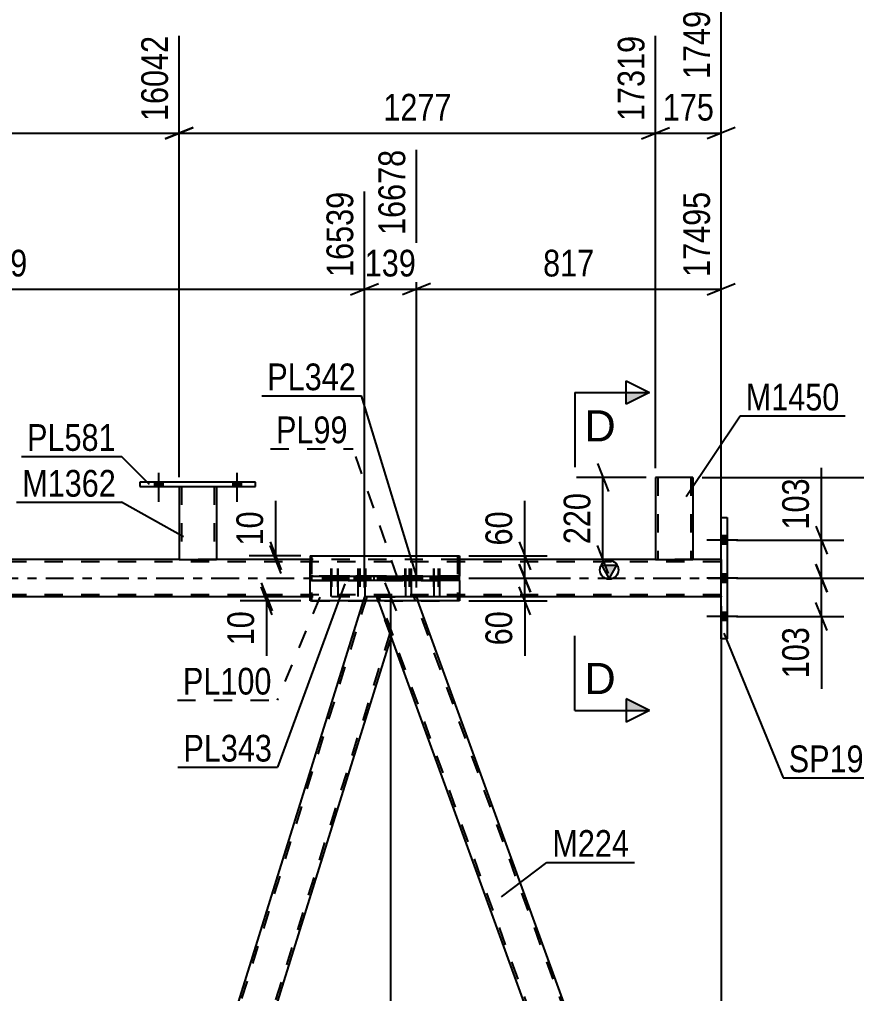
# Model space of a CAD drawing. Header units: millimetres. Extents: x -45 to 796, y -418 to 176.
# Drawn here: x 624.6 to 714.3, y -44.5 to 59.9 of the extents above; entities that cross this region are included whole.
import ezdxf

# ---------------------------------------------------------------- set-up
doc = ezdxf.new("R2010")
doc.units = ezdxf.units.MM
doc.linetypes.add('DXK_LINE_DOT2', pattern=[3.9198, 1.9599, -1.9599])
doc.linetypes.add('DXK_LINE_DOT3', pattern=[5.9187, 2.979, -0.9799, 0.9799, -0.9799])
doc.styles.add('Arial', font='ARIAL.TTF', dxfattribs={"height": 0.2})
doc.styles.add('Arial Narrow', font='ARIALN.TTF', dxfattribs={"height": 0.2})

# ---------------------------------------------------------------- blocks, each defined once
blk = doc.blocks.new('Part-122568648-5163 - 5055')
at = {"color": 7, "linetype": 'DXK_LINE_DOT2'}
for p, q in [((662.87, -2), (667.12, -2)), ((664.41, -6.25), (662.87, -2)), ((707.52, -124), (663.12, -2)), ((711.27, -124), (666.87, -2)), ((667.12, -2), (667.27, -2.4))]:
    blk.add_line(p, q, dxfattribs=at)
at = {"color": 2, "linetype": 'Continuous'}
for p, q in [((711.53, -124), (667.27, -2.4)), ((707.27, -124), (664.41, -6.25))]:
    blk.add_line(p, q, dxfattribs=at)
blk = doc.blocks.new('Part-122568648-5213 - 5055')
at = {"color": 2, "linetype": 'Continuous'}
for p, q in [((641.69, 9.84), (641.69, 2)), ((645.69, 9.84), (645.69, 2)), ((641.69, 2), (645.69, 2))]:
    blk.add_line(p, q, dxfattribs=at)
at = {"color": 7, "linetype": 'DXK_LINE_DOT2'}
for p, q in [((641.69, 9.84), (645.69, 9.84)), ((641.69, 9.84), (641.69, 9.84)), ((641.69, 9.84), (641.69, 9.84)), ((641.93, 9.84), (641.93, 2)), ((645.45, 9.84), (645.45, 2)), ((645.69, 9.84), (645.69, 9.84)), ((645.69, 9.84), (645.69, 9.84)), ((645.4, 2), (645.43, 2)), ((645.4, 2), (645.43, 2)), ((645.43, 2), (645.45, 2)), ((645.43, 2), (645.45, 2))]:
    blk.add_line(p, q, dxfattribs=at)
blk = doc.blocks.new('Part-122568648-5218 - 5055')
at = {"color": 2, "linetype": 'Continuous'}
for p, q in [((637.49, 10.32), (637.49, 9.84)), ((649.89, 10.32), (637.49, 10.32)), ((637.49, 9.84), (649.89, 9.84)), ((649.89, 9.84), (649.89, 10.32))]:
    blk.add_line(p, q, dxfattribs=at)
blk = doc.blocks.new('Part-122568648-5527 - 5055')
at = {"color": 2, "linetype": 'Continuous'}
for p, q in [((655.72, 2.4), (671.75, 2.4)), ((655.72, 2.4), (655.72, 0.24)), ((671.75, 2.4), (671.75, 0.24)), ((655.72, -2.4), (655.72, -0.24)), ((671.75, -0.24), (671.75, -2.4)), ((671.75, -2.4), (655.72, -2.4))]:
    blk.add_line(p, q, dxfattribs=at)
at = {"color": 7, "linetype": 'DXK_LINE_DOT2'}
for p, q in [((655.72, -0.24), (655.72, 2.4)), ((671.75, -0.24), (671.75, 2.4)), ((655.72, -0.24), (655.72, 0.24)), ((671.75, -0.24), (671.75, 0.24))]:
    blk.add_line(p, q, dxfattribs=at)
blk = doc.blocks.new('Part-122568648-5173 - 5055')
at = {"color": 7, "linetype": 'DXK_LINE_DOT2'}
for p, q in [((661.8, -2), (624.98, -120.12)), ((661.55, -2), (661.42, -2.4)), ((662.87, -2), (661.55, -2)), ((662.87, -2), (663.01, -2.4)), ((664.28, -5.88), (627.46, -124))]:
    blk.add_line(p, q, dxfattribs=at)
at = {"color": 2, "linetype": 'Continuous'}
for p, q in [((661.42, -2.4), (625.26, -118.4)), ((663.01, -2.4), (664.41, -6.25)), ((664.41, -6.25), (629.45, -118.4))]:
    blk.add_line(p, q, dxfattribs=at)
blk = doc.blocks.new('Part-122568648-5289 - 5055')
at = {"linetype": 'Continuous'}
blk.add_hatch(color=2, dxfattribs=at).paths.add_polyline_path([(687.79, 0), (686.99, 1.4), (688.59, 1.4)])
at = {"color": 7, "linetype": 'DXK_LINE_DOT2'}
for p, q in [((699.79, 1.76), (0, 1.76)), ((645.69, 2), (641.69, 2)), ((671.75, 2), (655.72, 2)), ((696.77, 2), (692.77, 2)), ((699.79, 2), (699.79, -2)), ((699.79, -1.76), (0, -1.76)), ((671.75, -2), (655.72, -2))]:
    blk.add_line(p, q, dxfattribs=at)
at = {"color": 2, "linetype": 'Continuous'}
for p, q in [((641.69, 2), (594.61, 2)), ((655.72, 2), (645.69, 2)), ((692.77, 2), (671.75, 2)), ((687.79, 0), (686.99, 1.4)), ((686.99, 1.4), (688.59, 1.4)), ((688.59, 1.4), (687.79, 0)), ((699.79, 2), (696.77, 2)), ((655.72, -2), (586.02, -2)), ((699.79, -2), (671.75, -2))]:
    blk.add_line(p, q, dxfattribs=at)
at = {"color": 7, "linetype": 'DXK_LINE_DOT3'}
blk.add_line((0, 0), (699.79, 0), dxfattribs=at)
at = {"color": 2, "linetype": 'Continuous'}
blk.add_circle((687.79, 0.9), 1, dxfattribs=at)
blk = doc.blocks.new('Part-122568648-5303 - 5055')
at = {"color": 2, "linetype": 'Continuous'}
for p, q in [((699.79, -6.5), (699.79, 6.5)), ((699.79, 6.5), (700.43, 6.5)), ((700.43, 6.5), (700.43, -6.5)), ((700.43, -6.5), (699.79, -6.5))]:
    blk.add_line(p, q, dxfattribs=at)
blk = doc.blocks.new('Bolt-122568648-5472 - 5055')
at = {"linetype": 'Continuous'}
for points in [[(699.79, 4.54), (699.79, 3.66), (700.43, 3.66), (700.43, 4.54)], [(699.79, 4.54), (699.79, 3.66), (700.43, 3.66), (700.43, 4.54)], [(699.79, 4.54), (699.79, 3.66), (700.43, 3.66), (700.43, 4.54)], [(699.79, 0.44), (699.79, -0.44), (700.43, -0.44), (700.43, 0.44)], [(699.79, 0.44), (699.79, -0.44), (700.43, -0.44), (700.43, 0.44)], [(699.79, -3.66), (699.79, -4.54), (700.43, -4.54), (700.43, -3.66)], [(699.79, -3.66), (699.79, -4.54), (700.43, -4.54), (700.43, -3.66)], [(699.79, -3.66), (699.79, -4.54), (700.43, -4.54), (700.43, -3.66)]]:
    blk.add_hatch(color=1, dxfattribs=at).paths.add_polyline_path(points)
at = {"color": 1, "linetype": 'Continuous'}
for p, q in [((700.43, 4.54), (699.79, 4.54)), ((700.43, 4.54), (699.79, 4.54)), ((700.43, 4.54), (699.79, 4.54)), ((701.59, 4.1), (698.27, 4.1)), ((701.59, 4.1), (698.27, 4.1)), ((701.59, 4.1), (698.27, 4.1)), ((700.43, 3.66), (699.79, 3.66)), ((700.43, 3.66), (699.79, 3.66)), ((700.43, 3.66), (699.79, 3.66)), ((700.43, 0.44), (699.79, 0.44)), ((700.43, 0.44), (699.79, 0.44)), ((701.59, 0), (698.27, 0)), ((701.59, 0), (698.27, 0)), ((700.43, -0.44), (699.79, -0.44)), ((700.43, -0.44), (699.79, -0.44)), ((701.59, -4.1), (698.27, -4.1)), ((701.59, -4.1), (698.27, -4.1)), ((701.59, -4.1), (698.27, -4.1)), ((700.43, -3.66), (699.79, -3.66)), ((700.43, -3.66), (699.79, -3.66)), ((700.43, -3.66), (699.79, -3.66)), ((700.43, -4.54), (699.79, -4.54)), ((700.43, -4.54), (699.79, -4.54)), ((700.43, -4.54), (699.79, -4.54))]:
    blk.add_line(p, q, dxfattribs=at)
blk = doc.blocks.new('Bolt-122568648-5365 - 5055')
at = {"linetype": 'Continuous'}
for points in [[(639.05, 9.84), (639.93, 9.84), (639.93, 10.32), (639.05, 10.32)], [(647.45, 9.84), (648.33, 9.84), (648.33, 10.32), (647.45, 10.32)]]:
    blk.add_hatch(color=1, dxfattribs=at).paths.add_polyline_path(points)
at = {"color": 1, "linetype": 'Continuous'}
for p, q in [((639.49, 11.32), (639.49, 8.2)), ((647.89, 11.32), (647.89, 8.2)), ((639.05, 10.32), (639.05, 9.84)), ((639.93, 10.32), (639.93, 9.84)), ((647.45, 10.32), (647.45, 9.84)), ((648.33, 10.32), (648.33, 9.84))]:
    blk.add_line(p, q, dxfattribs=at)
blk = doc.blocks.new('Bolt-122568648-5366 - 5055')
at = {"linetype": 'Continuous'}
for points in [[(639.05, 9.84), (639.93, 9.84), (639.93, 10.32), (639.05, 10.32)], [(647.45, 9.84), (648.33, 9.84), (648.33, 10.32), (647.45, 10.32)]]:
    blk.add_hatch(color=1, dxfattribs=at).paths.add_polyline_path(points)
at = {"color": 1, "linetype": 'Continuous'}
for p, q in [((639.49, 11.32), (639.49, 8.2)), ((647.89, 11.32), (647.89, 8.2)), ((639.05, 10.32), (639.05, 9.84)), ((639.93, 10.32), (639.93, 9.84)), ((647.45, 10.32), (647.45, 9.84)), ((648.33, 10.32), (648.33, 9.84))]:
    blk.add_line(p, q, dxfattribs=at)
blk = doc.blocks.new('Part-122568648-5454 - 5055')
at = {"color": 2, "linetype": 'Continuous'}
for p, q in [((692.77, 10.8), (692.77, 2)), ((696.77, 10.8), (692.77, 10.8)), ((696.77, 10.8), (696.77, 2)), ((692.77, 2), (696.77, 2))]:
    blk.add_line(p, q, dxfattribs=at)
at = {"color": 7, "linetype": 'DXK_LINE_DOT2'}
for p, q in [((693.01, 10.8), (693.01, 2)), ((696.46, 10.8), (696.48, 10.8)), ((696.48, 10.8), (696.51, 10.8)), ((696.51, 10.8), (696.53, 10.8)), ((696.53, 10.8), (696.53, 2)), ((696.51, 2), (696.48, 2)), ((696.51, 2), (696.48, 2)), ((696.53, 2), (696.51, 2)), ((696.51, 2), (696.53, 2))]:
    blk.add_line(p, q, dxfattribs=at)
blk = doc.blocks.new('Part-122568648-5485 - 5055')
at = {"color": 7, "linetype": 'DXK_LINE_DOT2'}
for p, q in [((655.88, 0.24), (671.53, 0.24)), ((662.59, 0.24), (655.88, 0.24)), ((655.88, 0.24), (655.88, 0.24)), ((655.88, 0.24), (655.88, -0.24)), ((671.53, 0.24), (662.59, 0.24)), ((662.59, -0.24), (662.59, 0.24)), ((664.96, -0.24), (664.96, 0.24)), ((671.53, 0.24), (671.53, 0.24)), ((671.53, -0.24), (671.53, 0.24)), ((655.88, -0.24), (671.53, -0.24)), ((662.59, -0.24), (655.88, -0.24)), ((671.53, -0.24), (662.59, -0.24))]:
    blk.add_line(p, q, dxfattribs=at)
blk = doc.blocks.new('Bolt-122568648-5515 - 5055')
at = {"linetype": 'Continuous'}
for points in [[(666.33, 0.24), (665.61, 0.24), (665.61, -0.24), (666.33, -0.24)], [(666.93, 0.24), (666.21, 0.24), (666.21, -0.24), (666.93, -0.24)], [(669.34, 0.24), (668.62, 0.24), (668.62, -0.24), (669.34, -0.24)], [(669.95, 0.24), (669.23, 0.24), (669.23, -0.24), (669.95, -0.24)]]:
    blk.add_hatch(color=1, dxfattribs=at).paths.add_polyline_path(points)
at = {"color": 1, "linetype": 'Continuous'}
for p, q in [((665.61, 0.24), (665.61, -0.24)), ((665.97, 1.04), (665.97, -1.96)), ((666.21, 0.24), (666.21, -0.24)), ((666.33, 0.24), (666.33, -0.24)), ((666.57, 1.04), (666.57, -1.96)), ((666.93, 0.24), (666.93, -0.24)), ((668.62, 0.24), (668.62, -0.24)), ((668.98, 1.04), (668.98, -1.96)), ((669.23, 0.24), (669.23, -0.24)), ((669.34, 0.24), (669.34, -0.24)), ((669.59, 1.04), (669.59, -1.96)), ((669.95, 0.24), (669.95, -0.24))]:
    blk.add_line(p, q, dxfattribs=at)
blk = doc.blocks.new('Bolt-122568648-5516 - 5055')
at = {"linetype": 'Continuous'}
for points in [[(658.3, 0.24), (657.58, 0.24), (657.58, -0.24), (658.3, -0.24)], [(659.07, 0.24), (658.35, 0.24), (658.35, -0.24), (659.07, -0.24)], [(661.19, 0.24), (660.47, 0.24), (660.47, -0.24), (661.19, -0.24)], [(661.96, 0.24), (661.24, 0.24), (661.24, -0.24), (661.96, -0.24)]]:
    blk.add_hatch(color=1, dxfattribs=at).paths.add_polyline_path(points)
at = {"color": 1, "linetype": 'Continuous'}
for p, q in [((657.58, 0.24), (657.58, -0.24)), ((657.94, 1.04), (657.94, -1.96)), ((658.3, 0.24), (658.3, -0.24)), ((658.35, 0.24), (658.35, -0.24)), ((658.71, 1.04), (658.71, -1.96)), ((659.07, 0.24), (659.07, -0.24)), ((660.47, 0.24), (660.47, -0.24)), ((660.83, 1.04), (660.83, -1.96)), ((661.19, 0.24), (661.19, -0.24)), ((661.24, 0.24), (661.24, -0.24)), ((661.6, 1.04), (661.6, -1.96)), ((661.96, 0.24), (661.96, -0.24))]:
    blk.add_line(p, q, dxfattribs=at)
blk = doc.blocks.new('Part-122568648-5532 - 5055')
at = {"color": 2, "linetype": 'Continuous'}
for p, q in [((655.72, 0.24), (655.72, 0.24)), ((655.72, 0.24), (671.75, 0.24)), ((655.72, 0.24), (655.72, -0.24)), ((662.23, -0.24), (662.23, 0.24)), ((665.34, -0.24), (665.34, 0.24)), ((671.75, 0.24), (671.75, 0.24)), ((671.75, -0.24), (671.75, 0.24)), ((671.75, -0.24), (655.72, -0.24))]:
    blk.add_line(p, q, dxfattribs=at)
at = {"color": 7, "linetype": 'DXK_LINE_DOT2'}
for p, q in [((671.75, 0.24), (655.72, 0.24)), ((655.72, 0.24), (655.72, 0.24)), ((671.75, 0.24), (671.75, 0.24)), ((671.75, -0.24), (655.72, -0.24)), ((655.72, -0.24), (655.72, -0.24)), ((671.75, -0.24), (671.75, -0.24))]:
    blk.add_line(p, q, dxfattribs=at)
blk = doc.blocks.new('Bolt-122568648-5534 - 5055')
at = {"color": 1, "linetype": 'DXK_LINE_DOT2'}
for p, q in [((665.52, 0.24), (665.52, -0.24)), ((665.88, 1.04), (665.88, -1.96)), ((665.98, 0.24), (665.98, -0.24)), ((666.24, 0.24), (666.24, -0.24)), ((666.34, 1.04), (666.34, -1.96)), ((666.7, 0.24), (666.7, -0.24)), ((668.61, 0.24), (668.61, -0.24)), ((668.97, 1.04), (668.97, -1.96)), ((669.08, 0.24), (669.08, -0.24)), ((669.33, 0.24), (669.33, -0.24)), ((669.44, 1.04), (669.44, -1.96)), ((669.8, 0.24), (669.8, -0.24))]:
    blk.add_line(p, q, dxfattribs=at)
blk = doc.blocks.new('Bolt-122568648-5535 - 5055')
at = {"color": 1, "linetype": 'DXK_LINE_DOT2'}
for p, q in [((657.68, 0.24), (657.68, -0.24)), ((658.04, 1.04), (658.04, -1.96)), ((658.29, 0.24), (658.29, -0.24)), ((658.4, 0.24), (658.4, -0.24)), ((658.65, 1.04), (658.65, -1.96)), ((659.01, 0.24), (659.01, -0.24)), ((660.7, 0.24), (660.7, -0.24)), ((661.06, 1.04), (661.06, -1.96)), ((661.3, 0.24), (661.3, -0.24)), ((661.42, 0.24), (661.42, -0.24)), ((661.66, 1.04), (661.66, -1.96)), ((662.02, 0.24), (662.02, -0.24))]:
    blk.add_line(p, q, dxfattribs=at)
blk = doc.blocks.new('Part-122568648-5540 - 5055')
at = {"color": 7, "linetype": 'DXK_LINE_DOT2'}
for p, q in [((655.88, 2.4), (655.88, -2.4)), ((655.88, 2.4), (671.53, 2.4)), ((671.53, 2.4), (671.53, -2.4)), ((655.88, -2.4), (671.53, -2.4))]:
    blk.add_line(p, q, dxfattribs=at)
blk = doc.blocks.new('StraightDimension-122568648-6126 - 5055')
at = {"color": 7, "linetype": 'Continuous'}
for p, q in [((710.55, 4.1), (710.55, 11.83)), ((710.55, 4.1), (710.55, 11.83)), ((709.95, 5.6), (711.15, 2.6)), ((701.43, 4.1), (712.95, 4.1)), ((710.55, 0), (710.55, 4.1)), ((711.15, -1.5), (709.95, 1.5)), ((701.43, 0), (712.95, 0))]:
    blk.add_line(p, q, dxfattribs=at)
at = {"color": 0}
blk.add_wipeout([(709.8, 11.31), (705.6, 11.31), (705.6, 4.62), (709.8, 4.62)], dxfattribs=at)
at = {"color": 3, "style": 'Arial Narrow'}
blk.add_text('103', height=2.863, rotation=90.0002, dxfattribs=at).set_placement((709.2, 5.23))
blk = doc.blocks.new('StraightDimension-122568648-6202 - 5055')
at = {"color": 7, "linetype": 'Continuous'}
for p, q in [((664.99, -3.5), (663.79, -0.5)), ((671.67, -2), (661.54, -2)), ((664.39, -124), (664.39, -2))]:
    blk.add_line(p, q, dxfattribs=at)
blk = doc.blocks.new('StraightDimension-122568648-6333 - 5055')
at = {"color": 7, "linetype": 'Continuous'}
for p, q in [((590.61, 10.84), (590.61, 58.15)), ((641.69, 10.84), (641.69, 58.15)), ((592.11, 48.31), (589.11, 47.11)), ((640.19, 47.11), (643.19, 48.31)), ((590.61, 47.71), (641.69, 47.71))]:
    blk.add_line(p, q, dxfattribs=at)
at = {"color": 0}
blk.add_wipeout([(620.41, 48.46), (620.41, 52.66), (611.9, 52.66), (611.9, 48.46)], dxfattribs=at)
at = {"color": 3, "style": 'Arial Narrow'}
blk.add_text('1277', height=2.863, dxfattribs=at).set_placement((612.5, 49.06))
at = {"color": 0, "linetype": 'Continuous'}
blk.add_wipeout([(641.09, 58.75), (636.89, 58.75), (636.89, 48.41), (641.09, 48.41)], dxfattribs=at)
at = {"color": 3, "linetype": 'Continuous', "style": 'Arial Narrow'}
blk.add_text('16042', height=2.863, rotation=90.0002, dxfattribs=at).set_placement((640.49, 49.01))
blk = doc.blocks.new('StraightDimension-122568648-5876 - 5055')
at = {"color": 7, "linetype": 'Continuous'}
blk.add_line((697.77, 10.8), (765.05, 10.8), dxfattribs=at)
blk = doc.blocks.new('StraightDimension-122568648-6353 - 5055')
at = {"color": 7, "linetype": 'Continuous'}
for p, q in [((699.79, 3), (699.79, 62.65)), ((692.77, 11.8), (692.77, 58.15)), ((691.27, 47.11), (694.27, 48.31)), ((701.29, 48.31), (698.29, 47.11)), ((692.77, 47.71), (699.79, 47.71))]:
    blk.add_line(p, q, dxfattribs=at)
at = {"color": 0}
blk.add_wipeout([(699.62, 48.46), (699.62, 52.66), (692.94, 52.66), (692.94, 48.46)], dxfattribs=at)
at = {"color": 3, "style": 'Arial Narrow'}
blk.add_text('175', height=2.863, dxfattribs=at).set_placement((693.54, 49.06))
at = {"color": 0, "linetype": 'Continuous'}
blk.add_wipeout([(699.19, 63.25), (694.99, 63.25), (694.99, 52.91), (699.19, 52.91)], dxfattribs=at)
at = {"color": 3, "linetype": 'Continuous', "style": 'Arial Narrow'}
blk.add_text('17495', height=2.863, rotation=90.0002, dxfattribs=at).set_placement((698.59, 53.51))
blk = doc.blocks.new('StraightDimension-122568648-5689 - 5055')
at = {"color": 7, "linetype": 'Continuous'}
for p, q in [((650.47, -0.5), (651.67, -3.5)), ((651.67, -3.9), (650.47, -0.9)), ((654.88, -2), (648.22, -2)), ((651.07, -2.4), (651.07, -2)), ((654.72, -2.4), (648.22, -2.4)), ((651.07, -2.4), (651.07, -8.31)), ((651.07, -2.4), (651.07, -8.31))]:
    blk.add_line(p, q, dxfattribs=at)
at = {"color": 0}
blk.add_wipeout([(650.32, -2.93), (646.12, -2.93), (646.12, -7.78), (650.32, -7.78)], dxfattribs=at)
at = {"color": 3, "style": 'Arial Narrow'}
blk.add_text('10', height=2.863, rotation=90.0002, dxfattribs=at).set_placement((649.72, -7.18))
blk = doc.blocks.new('StraightDimension-122568648-5717 - 5055')
at = {"color": 7, "linetype": 'Continuous'}
for p, q in [((652.04, 2.4), (652.04, 8.31)), ((652.04, 2.4), (652.04, 8.31)), ((651.44, 3.9), (652.64, 0.9)), ((652.64, 0.5), (651.44, 3.5)), ((654.72, 2.4), (649.19, 2.4)), ((652.04, 2), (652.04, 2.4)), ((654.88, 2), (649.19, 2))]:
    blk.add_line(p, q, dxfattribs=at)
at = {"color": 0}
blk.add_wipeout([(651.29, 7.78), (647.09, 7.78), (647.09, 2.92), (651.29, 2.92)], dxfattribs=at)
at = {"color": 3, "style": 'Arial Narrow'}
blk.add_text('10', height=2.863, rotation=90.0002, dxfattribs=at).set_placement((650.69, 3.52))
blk = doc.blocks.new('StraightDimension-122568648-5745 - 5055')
at = {"color": 7, "linetype": 'Continuous'}
for p, q in [((678.14, 1.5), (679.34, -1.5)), ((672.75, 0), (681.14, 0)), ((679.34, -3.9), (678.14, -0.9)), ((678.74, -2.4), (678.74, 0)), ((672.75, -2.4), (681.14, -2.4)), ((678.74, -2.4), (678.74, -8.31)), ((678.74, -2.4), (678.74, -8.31))]:
    blk.add_line(p, q, dxfattribs=at)
at = {"color": 0}
blk.add_wipeout([(677.99, -2.93), (673.79, -2.93), (673.79, -7.78), (677.99, -7.78)], dxfattribs=at)
at = {"color": 3, "style": 'Arial Narrow'}
blk.add_text('60', height=2.863, rotation=90.0002, dxfattribs=at).set_placement((677.39, -7.18))
blk = doc.blocks.new('StraightDimension-122568648-5760 - 5055')
at = {"color": 7, "linetype": 'Continuous'}
for p, q in [((678.74, 2.4), (678.74, 8.31)), ((678.74, 2.4), (678.74, 8.31)), ((678.14, 3.9), (679.34, 0.9)), ((672.75, 2.4), (681.14, 2.4)), ((678.74, 0), (678.74, 2.4)), ((679.34, -1.5), (678.14, 1.5)), ((672.75, 0), (681.14, 0))]:
    blk.add_line(p, q, dxfattribs=at)
at = {"color": 0}
blk.add_wipeout([(677.99, 7.78), (673.79, 7.78), (673.79, 2.92), (677.99, 2.92)], dxfattribs=at)
at = {"color": 3, "style": 'Arial Narrow'}
blk.add_text('60', height=2.863, rotation=90.0002, dxfattribs=at).set_placement((677.39, 3.52))
blk = doc.blocks.new('StraightDimension-122568648-5865 - 5055')
at = {"color": 7, "linetype": 'Continuous'}
for p, q in [((686.52, 12.3), (687.72, 9.3)), ((691.77, 10.8), (684.27, 10.8)), ((687.12, 2), (687.12, 10.8)), ((687.72, 0.5), (686.52, 3.5)), ((691.77, 2), (684.27, 2))]:
    blk.add_line(p, q, dxfattribs=at)
at = {"color": 0}
blk.add_wipeout([(686.37, 9.74), (682.17, 9.74), (682.17, 3.06), (686.37, 3.06)], dxfattribs=at)
at = {"color": 3, "style": 'Arial Narrow'}
blk.add_text('220', height=2.863, rotation=90.0002, dxfattribs=at).set_placement((685.77, 3.66))
blk = doc.blocks.new('StraightDimension-122568648-6134 - 5055')
at = {"color": 7, "linetype": 'Continuous'}
for p, q in [((709.95, 1.5), (711.15, -1.5)), ((701.43, 0), (712.95, 0)), ((710.55, -4.1), (710.55, 0)), ((711.15, -5.6), (709.95, -2.6)), ((701.43, -4.1), (712.95, -4.1)), ((710.55, -4.1), (710.55, -11.83)), ((710.55, -4.1), (710.55, -11.83))]:
    blk.add_line(p, q, dxfattribs=at)
at = {"color": 0}
blk.add_wipeout([(709.8, -4.63), (705.6, -4.63), (705.6, -11.31), (709.8, -11.31)], dxfattribs=at)
at = {"color": 3, "style": 'Arial Narrow'}
blk.add_text('103', height=2.863, rotation=90.0002, dxfattribs=at).set_placement((709.2, -10.71))
blk = doc.blocks.new('StraightDimension-122568648-6343 - 5055')
at = {"color": 7, "linetype": 'Continuous'}
for p, q in [((641.69, 10.84), (641.69, 58.15)), ((692.77, 11.8), (692.77, 58.15)), ((643.19, 48.31), (640.19, 47.11)), ((691.27, 47.11), (694.27, 48.31)), ((641.69, 47.71), (692.77, 47.71))]:
    blk.add_line(p, q, dxfattribs=at)
at = {"color": 0}
blk.add_wipeout([(671.49, 48.46), (671.49, 52.66), (662.98, 52.66), (662.98, 48.46)], dxfattribs=at)
at = {"color": 3, "style": 'Arial Narrow'}
blk.add_text('1277', height=2.863, dxfattribs=at).set_placement((663.58, 49.06))
at = {"color": 0, "linetype": 'Continuous'}
blk.add_wipeout([(692.17, 58.75), (687.97, 58.75), (687.97, 48.41), (692.17, 48.41)], dxfattribs=at)
at = {"color": 3, "linetype": 'Continuous', "style": 'Arial Narrow'}
blk.add_text('17319', height=2.863, rotation=90.0002, dxfattribs=at).set_placement((691.57, 49.01))
blk = doc.blocks.new('StraightDimension-122568648-6394 - 5055')
at = {"color": 7, "linetype": 'Continuous'}
blk.add_line((699.79, -3), (699.79, -69.92), dxfattribs=at)
blk = doc.blocks.new('StraightDimension-122568648-6712 - 5055')
at = {"color": 7, "linetype": 'Continuous'}
blk.add_line((701.43, 0), (758.46, 0), dxfattribs=at)
blk = doc.blocks.new('StraightDimension-122568648-13001 - 5055')
at = {"color": 7, "linetype": 'Continuous'}
for p, q in [((667.12, -1), (667.12, 45.94)), ((699.79, 3), (699.79, 41.44)), ((668.62, 31.6), (665.62, 30.4)), ((698.29, 30.4), (701.29, 31.6)), ((667.12, 31), (699.79, 31))]:
    blk.add_line(p, q, dxfattribs=at)
at = {"color": 0}
blk.add_wipeout([(686.8, 31.75), (686.8, 35.95), (680.11, 35.95), (680.11, 31.75)], dxfattribs=at)
at = {"color": 3, "style": 'Arial Narrow'}
blk.add_text('817', height=2.863, dxfattribs=at).set_placement((680.71, 32.35))
at = {"color": 0, "linetype": 'Continuous'}
blk.add_wipeout([(699.19, 42.04), (694.99, 42.04), (694.99, 31.7), (699.19, 31.7)], dxfattribs=at)
at = {"color": 3, "linetype": 'Continuous', "style": 'Arial Narrow'}
blk.add_text('17495', height=2.863, rotation=90.0002, dxfattribs=at).set_placement((698.59, 32.3))
blk = doc.blocks.new('StraightDimension-122568648-13002 - 5055')
at = {"color": 7, "linetype": 'Continuous'}
for p, q in [((667.12, -1), (667.12, 45.94)), ((661.55, -1), (661.55, 41.44)), ((660.05, 30.4), (663.05, 31.6)), ((668.62, 31.6), (665.62, 30.4)), ((661.55, 31), (667.12, 31))]:
    blk.add_line(p, q, dxfattribs=at)
at = {"color": 0}
blk.add_wipeout([(667.68, 31.75), (667.68, 35.95), (660.99, 35.95), (660.99, 31.75)], dxfattribs=at)
at = {"color": 3, "style": 'Arial Narrow'}
blk.add_text('139', height=2.863, dxfattribs=at).set_placement((661.59, 32.35))
at = {"color": 0, "linetype": 'Continuous'}
blk.add_wipeout([(666.52, 46.54), (662.32, 46.54), (662.32, 36.2), (666.52, 36.2)], dxfattribs=at)
at = {"color": 3, "linetype": 'Continuous', "style": 'Arial Narrow'}
blk.add_text('16678', height=2.863, rotation=90.0002, dxfattribs=at).set_placement((665.92, 36.8))
blk = doc.blocks.new('StraightDimension-122568648-13003 - 5055')
at = {"color": 7, "linetype": 'Continuous'}
for p, q in [((581.99, -1), (581.99, 45.94)), ((661.55, -1), (661.55, 41.44)), ((583.49, 31.6), (580.49, 30.4)), ((660.05, 30.4), (663.05, 31.6)), ((581.99, 31), (661.55, 31))]:
    blk.add_line(p, q, dxfattribs=at)
at = {"color": 0}
blk.add_wipeout([(626.02, 31.75), (626.02, 35.95), (617.51, 35.95), (617.51, 31.75)], dxfattribs=at)
at = {"color": 3, "style": 'Arial Narrow'}
blk.add_text('1989', height=2.863, dxfattribs=at).set_placement((618.11, 32.35))
at = {"color": 0, "linetype": 'Continuous'}
blk.add_wipeout([(660.95, 42.04), (656.75, 42.04), (656.75, 31.7), (660.95, 31.7)], dxfattribs=at)
at = {"color": 3, "linetype": 'Continuous', "style": 'Arial Narrow'}
blk.add_text('16539', height=2.863, rotation=90.0002, dxfattribs=at).set_placement((660.35, 32.3))
blk = doc.blocks.new('Mark-122568648-5214 - 5055')
at = {"color": 30, "linetype": 'Continuous'}
for p in [(624.79, 13.06), (638.5, 10.06)]:
    blk.add_line(p, (635.5, 13.06), dxfattribs=at)
at = {"color": 0}
blk.add_wipeout([(634.9, 13.66), (634.9, 16.66), (625.39, 16.66), (625.39, 13.66)], dxfattribs=at)
blk.add_wipeout([(634.9, 13.66), (634.9, 16.66), (625.39, 16.66), (625.39, 13.66)], dxfattribs=at)
at = {"color": 3, "style": 'Arial Narrow'}
blk.add_text('PL581', height=2.863, dxfattribs=at).set_placement((625.39, 13.66))
blk = doc.blocks.new('Mark-122568648-5159 - 5055')
at = {"color": 30, "linetype": 'Continuous'}
for p, q in [((676.24, -34.15), (681.1, -30.45)), ((681.1, -30.45), (690.52, -30.45))]:
    blk.add_line(p, q, dxfattribs=at)
at = {"color": 0}
blk.add_wipeout([(689.92, -29.85), (689.92, -26.85), (681.7, -26.85), (681.7, -29.85)], dxfattribs=at)
blk.add_wipeout([(689.92, -29.85), (689.92, -26.85), (681.7, -26.85), (681.7, -29.85)], dxfattribs=at)
at = {"color": 3, "style": 'Arial Narrow'}
blk.add_text('M224', height=2.863, dxfattribs=at).set_placement((681.7, -29.85))
blk = doc.blocks.new('Mark-122568648-5209 - 5055')
at = {"color": 30, "linetype": 'Continuous'}
for p in [(624.27, 8.15), (642.17, 4.46)]:
    blk.add_line(p, (635.52, 8.15), dxfattribs=at)
at = {"color": 0}
blk.add_wipeout([(634.92, 8.75), (634.92, 11.75), (624.87, 11.75), (624.87, 8.75)], dxfattribs=at)
blk.add_wipeout([(634.92, 8.75), (634.92, 11.75), (624.87, 11.75), (624.87, 8.75)], dxfattribs=at)
at = {"color": 3, "style": 'Arial Narrow'}
blk.add_text('M1362', height=2.863, dxfattribs=at).set_placement((624.87, 8.75))
blk = doc.blocks.new('Mark-122568648-5299 - 5055')
at = {"color": 30, "linetype": 'Continuous'}
for p, q in [((700.09, -5.87), (706.44, -21.38)), ((706.44, -21.38), (715.68, -21.38))]:
    blk.add_line(p, q, dxfattribs=at)
at = {"color": 0}
blk.add_wipeout([(715.08, -20.78), (715.08, -17.78), (707.04, -17.78), (707.04, -20.78)], dxfattribs=at)
blk.add_wipeout([(715.08, -20.78), (715.08, -17.78), (707.04, -17.78), (707.04, -20.78)], dxfattribs=at)
at = {"color": 3, "style": 'Arial Narrow'}
blk.add_text('SP19', height=2.863, dxfattribs=at).set_placement((707.04, -20.78))
blk = doc.blocks.new('Mark-122568648-5450 - 5055')
at = {"color": 30, "linetype": 'Continuous'}
for p, q in [((696.03, 8.76), (701.83, 17.4)), ((701.83, 17.4), (713.08, 17.4))]:
    blk.add_line(p, q, dxfattribs=at)
at = {"color": 0}
blk.add_wipeout([(712.48, 18), (712.48, 21), (702.43, 21), (702.43, 18)], dxfattribs=at)
blk.add_wipeout([(712.48, 18), (712.48, 21), (702.43, 21), (702.43, 18)], dxfattribs=at)
at = {"color": 3, "style": 'Arial Narrow'}
blk.add_text('M1450', height=2.863, dxfattribs=at).set_placement((702.43, 18))
blk = doc.blocks.new('Mark-122568648-5481 - 5055')
at = {"color": 30, "linetype": 'DXK_LINE_DOT2'}
for p in [(651.48, 13.88), (665.11, 0.09)]:
    blk.add_line(p, (660.36, 13.88), dxfattribs=at)
at = {"color": 0}
blk.add_wipeout([(659.76, 14.48), (659.76, 17.48), (652.08, 17.48), (652.08, 14.48)], dxfattribs=at)
blk.add_wipeout([(659.76, 14.48), (659.76, 17.48), (652.08, 17.48), (652.08, 14.48)], dxfattribs=at)
at = {"color": 3, "style": 'Arial Narrow'}
blk.add_text('PL99', height=2.863, dxfattribs=at).set_placement((652.08, 14.48))
blk = doc.blocks.new('Mark-122568648-5523 - 5055')
at = {"color": 30, "linetype": 'Continuous'}
for p in [(659.45, -0.59), (641.55, -20.24)]:
    blk.add_line(p, (652.25, -20.24), dxfattribs=at)
at = {"color": 0}
blk.add_wipeout([(651.65, -19.64), (651.65, -16.64), (642.15, -16.64), (642.15, -19.64)], dxfattribs=at)
blk.add_wipeout([(651.65, -19.64), (651.65, -16.64), (642.15, -16.64), (642.15, -19.64)], dxfattribs=at)
at = {"color": 3, "style": 'Arial Narrow'}
blk.add_text('PL343', height=2.863, dxfattribs=at).set_placement((642.15, -19.64))
blk = doc.blocks.new('Mark-122568648-5528 - 5055')
at = {"color": 30, "linetype": 'Continuous'}
for p in [(650.54, 19.56), (667.25, -0.11)]:
    blk.add_line(p, (661.24, 19.56), dxfattribs=at)
at = {"color": 0}
blk.add_wipeout([(660.64, 20.16), (660.64, 23.16), (651.14, 23.16), (651.14, 20.16)], dxfattribs=at)
blk.add_wipeout([(660.64, 20.16), (660.64, 23.16), (651.14, 23.16), (651.14, 20.16)], dxfattribs=at)
at = {"color": 3, "style": 'Arial Narrow'}
blk.add_text('PL342', height=2.863, dxfattribs=at).set_placement((651.14, 20.16))
blk = doc.blocks.new('Mark-122568648-5536 - 5055')
at = {"color": 30, "linetype": 'DXK_LINE_DOT2'}
for p in [(656.77, -2.01), (641.5, -13.06)]:
    blk.add_line(p, (652.21, -13.06), dxfattribs=at)
at = {"color": 0}
blk.add_wipeout([(651.61, -12.46), (651.61, -9.46), (642.1, -9.46), (642.1, -12.46)], dxfattribs=at)
blk.add_wipeout([(651.61, -12.46), (651.61, -9.46), (642.1, -9.46), (642.1, -12.46)], dxfattribs=at)
at = {"color": 3, "style": 'Arial Narrow'}
blk.add_text('PL100', height=2.863, dxfattribs=at).set_placement((642.1, -12.46))
blk = doc.blocks.new('SectionMark-122568648-6756 - 5055')
at = {"linetype": 'Continuous'}
for points in [[(689.62, 18.67), (689.62, 19.92), (692.12, 19.92)], [(689.62, -14.16), (689.62, -12.91), (692.12, -14.16)]]:
    blk.add_hatch(color=6, dxfattribs=at).paths.add_polyline_path(points)
at = {"color": 6, "linetype": 'Continuous'}
for p, q in [((689.62, 18.67), (689.62, 21.17)), ((689.62, 21.17), (692.12, 19.92)), ((684.12, 19.92), (684.12, 11.92)), ((684.12, 19.92), (692.12, 19.92)), ((692.12, 19.92), (689.62, 18.67)), ((684.12, -14.16), (684.12, -6.16)), ((692.12, -14.16), (689.62, -12.91)), ((689.62, -12.91), (689.62, -15.41)), ((684.12, -14.16), (692.12, -14.16)), ((692.12, -14.16), (689.62, -15.41))]:
    blk.add_line(p, q, dxfattribs=at)
at = {"color": 0, "linetype": 'Continuous'}
for points in [[(688.49, 14.67), (688.49, 18.17), (685.12, 18.17), (685.12, 14.67)], [(688.49, -12.41), (688.49, -8.91), (685.12, -8.91), (685.12, -12.41)]]:
    blk.add_wipeout(points, dxfattribs=at)
at = {"color": 3, "linetype": 'Continuous', "style": 'Arial'}
for p in [(685.12, 14.67), (685.12, -12.41)]:
    blk.add_text('D', height=3.34, dxfattribs=at).set_placement(p)

msp = doc.modelspace()

# ---------------------------------------------------------------- block references
for name in ['Bolt-122568648-5365 - 5055', 'Bolt-122568648-5366 - 5055', 'Part-122568648-5454 - 5055', 'Part-122568648-5218 - 5055', 'Part-122568648-5213 - 5055', 'Part-122568648-5303 - 5055', 'Bolt-122568648-5472 - 5055', 'Part-122568648-5527 - 5055', 'Part-122568648-5540 - 5055', 'Part-122568648-5289 - 5055', 'Part-122568648-5532 - 5055', 'Part-122568648-5485 - 5055', 'Bolt-122568648-5516 - 5055', 'Bolt-122568648-5535 - 5055', 'Bolt-122568648-5534 - 5055', 'Bolt-122568648-5515 - 5055', 'Part-122568648-5173 - 5055', 'Part-122568648-5163 - 5055']:
    msp.add_blockref(name, (0, 0))

# ---------------------------------------------------------------- next in the draw order: block references
for name in ['StraightDimension-122568648-6333 - 5055', 'StraightDimension-122568648-6126 - 5055', 'StraightDimension-122568648-6202 - 5055']:
    msp.add_blockref(name, (0, 0))

# ---------------------------------------------------------------- next in the draw order: block references
msp.add_blockref('StraightDimension-122568648-5876 - 5055', (0, 0))

# ---------------------------------------------------------------- next in the draw order: block references
for name in ['StraightDimension-122568648-6353 - 5055', 'StraightDimension-122568648-5717 - 5055', 'StraightDimension-122568648-5745 - 5055', 'StraightDimension-122568648-6134 - 5055', 'StraightDimension-122568648-5689 - 5055', 'Mark-122568648-5159 - 5055']:
    msp.add_blockref(name, (0, 0))

# ---------------------------------------------------------------- next in the draw order: block references
for name in ['StraightDimension-122568648-5865 - 5055', 'StraightDimension-122568648-5760 - 5055', 'StraightDimension-122568648-6394 - 5055']:
    msp.add_blockref(name, (0, 0))

# ---------------------------------------------------------------- next in the draw order: block references
for name in ['StraightDimension-122568648-6343 - 5055', 'StraightDimension-122568648-6712 - 5055']:
    msp.add_blockref(name, (0, 0))

# ---------------------------------------------------------------- next in the draw order: block references
for name in ['StraightDimension-122568648-13001 - 5055', 'Mark-122568648-5299 - 5055']:
    msp.add_blockref(name, (0, 0))

# ---------------------------------------------------------------- next in the draw order: block references
for name in ['StraightDimension-122568648-13002 - 5055', 'SectionMark-122568648-6756 - 5055', 'Mark-122568648-5450 - 5055']:
    msp.add_blockref(name, (0, 0))

# ---------------------------------------------------------------- next in the draw order: block references
msp.add_blockref('StraightDimension-122568648-13003 - 5055', (0, 0))

# ---------------------------------------------------------------- next in the draw order: block references
for name in ['Mark-122568648-5481 - 5055', 'Mark-122568648-5214 - 5055', 'Mark-122568648-5523 - 5055']:
    msp.add_blockref(name, (0, 0))

# ---------------------------------------------------------------- next in the draw order: block references
for name in ['Mark-122568648-5528 - 5055', 'Mark-122568648-5209 - 5055', 'Mark-122568648-5536 - 5055']:
    msp.add_blockref(name, (0, 0))

doc.saveas('drawing.dxf')
